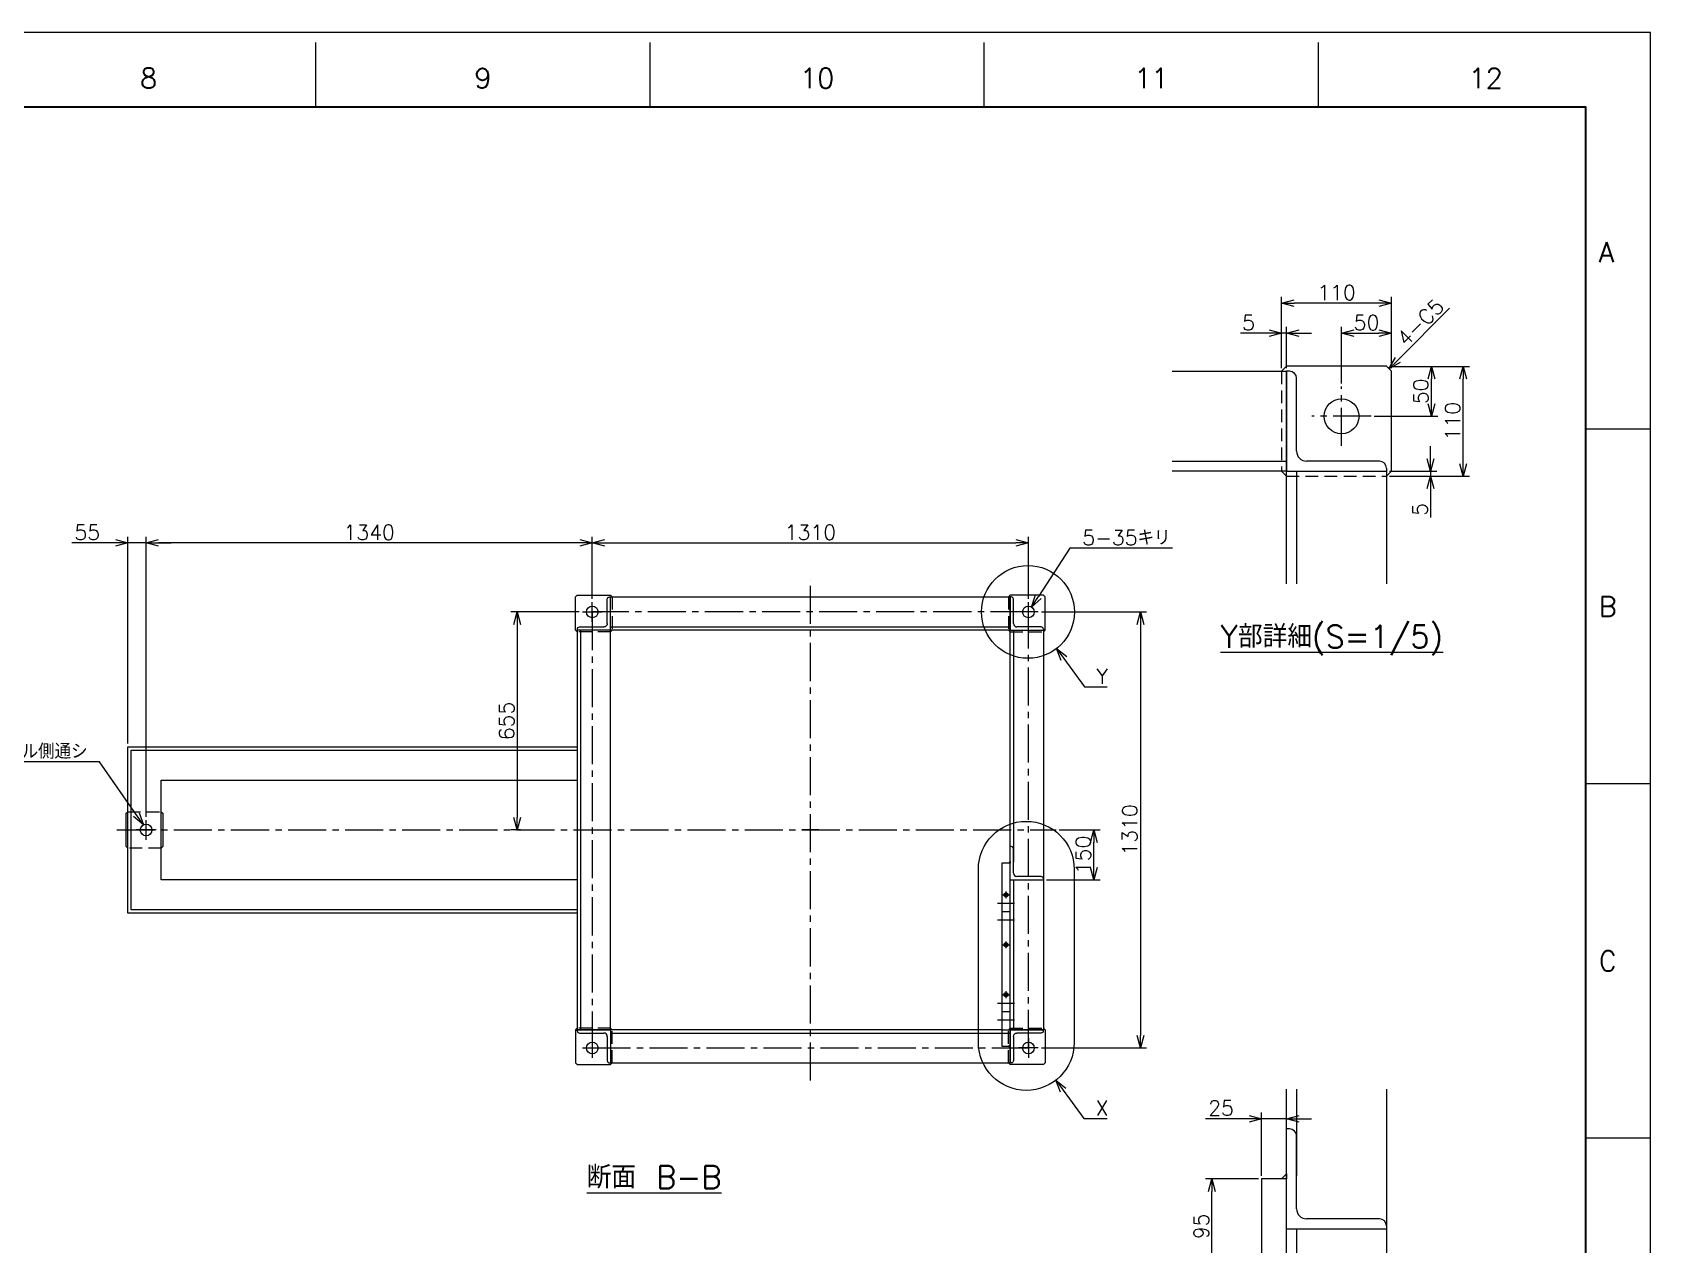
# Model space of a CAD drawing. Header units: millimetres. Extents: x 0 to 12423, y -72 to 8744.
# Drawn here: x 7562 to 12423, y 5102 to 8744 of the extents above; entities that cross this region are included whole.
import ezdxf
from ezdxf import colors
from ezdxf.entities.mleader import LeaderData, LeaderLine
from ezdxf.enums import TextEntityAlignment as Align
from ezdxf.math import Vec2, Vec3
from ezdxf.xclip import XClip

# ---------------------------------------------------------------- set-up
doc = ezdxf.new("R2010")
doc.units = ezdxf.units.MM
doc.header["$LTSCALE"] = 6
doc.header["$XCLIPFRAME"] = 0
doc.header["$PDMODE"] = 99
doc.header["$PDSIZE"] = 1
doc.linetypes.add('CENTER2', pattern=[28.575, 19.05, -3.175, 3.175, -3.175])
doc.linetypes.add('HIDDEN', pattern=[9.525, 6.35, -3.175])
for name, color, linetype, lineweight in [('04_HIDDEN', 2, 'HIDDEN', 13), ('05_CENTER', 4, 'CENTER2', 13), ('08_DIM', 3, 'Continuous', 13), ('90_FRAME', 5, 'Continuous', 35)]:
    doc.layers.add(name, color=color, linetype=linetype, lineweight=lineweight)
doc.layers.add('10_DRAFT', color=8, linetype='Continuous', lineweight=0, plot=False)
doc.layers.add('91_BLANK', color=5, linetype='Continuous', lineweight=0, plot=False)
doc.styles.add('KSS_TXT', font='txt.shx', dxfattribs={"bigfont": 'extfont2.shx'})
doc.styles.get("Standard").update_dxf_attribs({"font": 'txt.shx', "bigfont": 'extfont2.shx'})
doc.dimstyles.new('KSS_DIM', dxfattribs={"dimscale": 15, "dimtxt": 3, "dimasz": 2.5, "dimexe": 1.25, "dimexo": 0.625, "dimtad": 1, "dimdsep": 46, "dimtxsty": 'KSS_TXT', "dimblk": 'OPEN30', "dimcen": 0, "dimazin": 2, "dimtfac": 0.75, "dimtmove": 0, "dimatfit": 3, "dimldrblk": 'OPEN30', "dimfxl": 1.25, "dimtolj": 1, "dimarcsym": 0})
doc.dimstyles.new('KSS_DIM$3', dxfattribs={"dimscale": 15, "dimtxt": 3, "dimasz": 2.5, "dimexe": 1.25, "dimexo": 0.625, "dimtad": 1, "dimtih": 1, "dimtoh": 1, "dimdsep": 46, "dimtxsty": 'KSS_TXT', "dimblk": 'OPEN30', "dimcen": 0, "dimazin": 2, "dimtfac": 0.75, "dimtofl": 0, "dimtmove": 0, "dimatfit": 3, "dimldrblk": 'OPEN30', "dimfxl": 1.25, "dimtolj": 1, "dimarcsym": 0})

# ---------------------------------------------------------------- blocks, each defined once
blk = doc.blocks.new('M12Tz_1')
at = {"color": 0}
for radius in [6, 4.75]:
    blk.add_circle((0, 0), radius, dxfattribs=at)
at = {"layer": '05_CENTER'}
for p, q in [((10.3, 0), (-10.3, 0)), ((0, -10.3), (0, 10.3))]:
    blk.add_line(p, q, dxfattribs=at)
blk = doc.blocks.new('A$C2B834F33')
at = {"color": 0}
for p, q in [((0, 0), (-100, 0)), ((-100, -3), (-100, 0)), ((0, 0), (0, -100)), ((-93, -10), (-20, -10)), ((-10, -20), (-10, -93)), ((-3, -100), (0, -100))]:
    blk.add_line(p, q, dxfattribs=at)
for centre, radius, start, end in [((-93, -3), 7, 180, 270), ((-20, -20), 10, 0, 90), ((-3, -93), 7, 180, 270)]:
    blk.add_arc(centre, radius, start, end, dxfattribs=at)
blk = doc.blocks.new('_Open30')
at = {"color": 0, "linetype": 'ByBlock', "lineweight": -2}
for p, q in [((-1, 0.27), (0, 0)), ((0, 0), (-1, -0.27)), ((0, 0), (-1, 0))]:
    blk.add_line(p, q, dxfattribs=at)
blk = doc.blocks.new('*D203')
at = {"layer": '08_DIM', "color": 0, "lineweight": -2, "transparency": 16777216}
for p, q in [((9244.1, 7041.6), (9244.1, 7228.5)), ((9281.6, 7209.8), (10516.6, 7209.8)), ((10554.1, 7041.6), (10554.1, 7228.5))]:
    blk.add_line(p, q, dxfattribs=at)
at = {"layer": 'Defpoints', "color": 0, "transparency": 16777216}
for p in [(10554.1, 7209.8), (9244.1, 7032.2), (10554.1, 7032.2)]:
    blk.add_point(p, dxfattribs=at)
at = {"layer": '08_DIM', "color": 0, "lineweight": -2, "transparency": 16777216, "xscale": 37.5, "yscale": 37.5, "zscale": 37.5, "rotation": 180}
blk.add_blockref('_Open30', (9244.1, 7209.8), dxfattribs=at)
at = {"layer": '08_DIM', "color": 0, "lineweight": -2, "transparency": 16777216, "xscale": 37.5, "yscale": 37.5, "zscale": 37.5}
blk.add_blockref('_Open30', (10554.1, 7209.8), dxfattribs=at)
at = {"layer": '08_DIM', "color": 0, "transparency": 16777216, "insert": (9899.1, 7241.6), "char_height": 45, "attachment_point": 5, "style": 'KSS_TXT'}
blk.add_mtext('\\A1;1310', dxfattribs=at)
blk = doc.blocks.new('*D204')
at = {"layer": '08_DIM', "color": 0, "lineweight": -2, "transparency": 16777216}
for p, q in [((10593.2, 7002.5), (10909.2, 7002.5)), ((10890.4, 6965), (10890.4, 5730)), ((10593.2, 5692.5), (10909.2, 5692.5))]:
    blk.add_line(p, q, dxfattribs=at)
at = {"layer": 'Defpoints', "color": 0, "transparency": 16777216}
for p in [(10583.8, 7002.5), (10583.8, 5692.5), (10890.4, 5692.5)]:
    blk.add_point(p, dxfattribs=at)
at = {"layer": '08_DIM', "color": 0, "lineweight": -2, "transparency": 16777216, "xscale": 37.5, "yscale": 37.5, "zscale": 37.5}
for p, rotation in [((10890.4, 7002.5), 90), ((10890.4, 5692.5), 270)]:
    blk.add_blockref('_Open30', p, dxfattribs=dict(at, rotation=rotation))
at = {"layer": '08_DIM', "color": 0, "transparency": 16777216, "insert": (10858.6, 6347.5), "char_height": 45, "attachment_point": 5, "rotation": 90, "style": 'KSS_TXT'}
blk.add_mtext('\\A1;1310', dxfattribs=at)
blk = doc.blocks.new('*D205')
at = {"layer": '08_DIM', "color": 0, "lineweight": -2, "transparency": 16777216}
for p, q in [((7904.1, 6386.6), (7904.1, 7228.5)), ((9206.6, 7209.8), (7941.6, 7209.8)), ((9244.1, 7041.6), (9244.1, 7228.5))]:
    blk.add_line(p, q, dxfattribs=at)
at = {"layer": 'Defpoints', "color": 0, "transparency": 16777216}
for p in [(7904.1, 7209.8), (9244.1, 7032.2), (7904.1, 6377.2)]:
    blk.add_point(p, dxfattribs=at)
at = {"layer": '08_DIM', "color": 0, "lineweight": -2, "transparency": 16777216, "xscale": 37.5, "yscale": 37.5, "zscale": 37.5, "rotation": 180}
blk.add_blockref('_Open30', (7904.1, 7209.8), dxfattribs=at)
at = {"layer": '08_DIM', "color": 0, "lineweight": -2, "transparency": 16777216, "xscale": 37.5, "yscale": 37.5, "zscale": 37.5}
blk.add_blockref('_Open30', (9244.1, 7209.8), dxfattribs=at)
at = {"layer": '08_DIM', "color": 0, "transparency": 16777216, "insert": (8574.1, 7241.6), "char_height": 45, "attachment_point": 5, "style": 'KSS_TXT'}
blk.add_mtext('\\A1;1340', dxfattribs=at)
blk = doc.blocks.new('*D206')
at = {"layer": '08_DIM', "color": 0, "lineweight": -2, "transparency": 16777216}
for p, q in [((9205, 7002.5), (8999.9, 7002.5)), ((9018.7, 6965), (9018.7, 6385)), ((9028.1, 6347.5), (8999.9, 6347.5))]:
    blk.add_line(p, q, dxfattribs=at)
at = {"layer": 'Defpoints', "color": 0, "transparency": 16777216}
for p in [(9214.4, 7002.5), (9018.7, 6347.5), (9037.4, 6347.5)]:
    blk.add_point(p, dxfattribs=at)
at = {"layer": '08_DIM', "color": 0, "lineweight": -2, "transparency": 16777216, "xscale": 37.5, "yscale": 37.5, "zscale": 37.5}
for p, rotation in [((9018.7, 7002.5), 90), ((9018.7, 6347.5), 270)]:
    blk.add_blockref('_Open30', p, dxfattribs=dict(at, rotation=rotation))
at = {"layer": '08_DIM', "color": 0, "transparency": 16777216, "insert": (8986.8, 6675), "char_height": 45, "attachment_point": 5, "rotation": 90, "style": 'KSS_TXT'}
blk.add_mtext('\\A1;655', dxfattribs=at)
blk = doc.blocks.new('*D207')
at = {"layer": '08_DIM', "color": 0, "lineweight": -2, "transparency": 16777216}
for p, q in [((11245.2, 5299.3), (11086.4, 5299.3)), ((11105.2, 5051.8), (11105.2, 5261.8)), ((11251.7, 5014.3), (11086.4, 5014.3))]:
    blk.add_line(p, q, dxfattribs=at)
at = {"layer": 'Defpoints', "color": 0, "transparency": 16777216}
for p in [(11105.2, 5299.3), (11254.6, 5299.3), (11261.1, 5014.3)]:
    blk.add_point(p, dxfattribs=at)
at = {"layer": '08_DIM', "color": 0, "lineweight": -2, "transparency": 16777216, "xscale": 37.5, "yscale": 37.5, "zscale": 37.5}
for p, rotation in [((11105.2, 5299.3), 90), ((11105.2, 5014.3), 270)]:
    blk.add_blockref('_Open30', p, dxfattribs=dict(at, rotation=rotation))
at = {"layer": '08_DIM', "color": 0, "transparency": 16777216, "insert": (11073.3, 5156.8), "char_height": 45, "attachment_point": 5, "rotation": 90, "style": 'KSS_TXT'}
blk.add_mtext('\\A1;95', dxfattribs=at)
blk = doc.blocks.new('*D211')
at = {"layer": '08_DIM', "color": 0, "lineweight": -2, "transparency": 16777216}
for p, q in [((11254.6, 5308.6), (11254.6, 5498.8)), ((11329.6, 5458.6), (11329.6, 5498.8)), ((11217.1, 5480), (11085.8, 5480)), ((11329.6, 5480), (11254.6, 5480)), ((11367.1, 5480), (11404.6, 5480))]:
    blk.add_line(p, q, dxfattribs=at)
at = {"layer": 'Defpoints', "color": 0, "transparency": 16777216}
for p in [(11254.6, 5480), (11329.6, 5449.3), (11254.6, 5299.3)]:
    blk.add_point(p, dxfattribs=at)
at = {"layer": '08_DIM', "color": 0, "lineweight": -2, "transparency": 16777216, "xscale": 37.5, "yscale": 37.5, "zscale": 37.5}
blk.add_blockref('_Open30', (11254.6, 5480), dxfattribs=at)
at = {"layer": '08_DIM', "color": 0, "lineweight": -2, "transparency": 16777216, "xscale": 37.5, "yscale": 37.5, "zscale": 37.5, "rotation": 180}
blk.add_blockref('_Open30', (11329.6, 5480), dxfattribs=at)
at = {"layer": '08_DIM', "color": 0, "transparency": 16777216, "insert": (11132.7, 5511.9), "char_height": 45, "attachment_point": 5, "style": 'KSS_TXT'}
blk.add_mtext('\\A1;25', dxfattribs=at)
blk = doc.blocks.new('*D212')
at = {"layer": '08_DIM', "color": 0, "lineweight": -2, "transparency": 16777216}
for p, q in [((10646.8, 6347.5), (10769.2, 6347.5)), ((10750.4, 6235), (10750.4, 6310)), ((10608.5, 6197.5), (10769.2, 6197.5))]:
    blk.add_line(p, q, dxfattribs=at)
at = {"layer": 'Defpoints', "color": 0, "transparency": 16777216}
for p in [(10637.4, 6347.5), (10750.4, 6347.5), (10599.1, 6197.5)]:
    blk.add_point(p, dxfattribs=at)
at = {"layer": '08_DIM', "color": 0, "lineweight": -2, "transparency": 16777216, "xscale": 37.5, "yscale": 37.5, "zscale": 37.5}
for p, rotation in [((10750.4, 6347.5), 90), ((10750.4, 6197.5), 270)]:
    blk.add_blockref('_Open30', p, dxfattribs=dict(at, rotation=rotation))
at = {"layer": '08_DIM', "color": 0, "transparency": 16777216, "insert": (10718.6, 6272.5), "char_height": 45, "attachment_point": 5, "rotation": 90, "style": 'KSS_TXT'}
blk.add_mtext('\\A1;150', dxfattribs=at)
blk = doc.blocks.new('*D214')
at = {"layer": '08_DIM', "color": 0, "lineweight": -2, "transparency": 16777216}
for p, q in [((10678.7, 7193.8), (10584.1, 7048.6)), ((10986.6, 7193.8), (10678.7, 7193.8))]:
    blk.add_line(p, q, dxfattribs=at)
at = {"layer": 'Defpoints', "color": 0, "transparency": 16777216}
for p in [(10563.7, 7017.2), (10544.6, 6987.8)]:
    blk.add_point(p, dxfattribs=at)
at = {"layer": '08_DIM', "color": 0, "lineweight": -2, "transparency": 16777216, "xscale": 37.5, "yscale": 37.5, "zscale": 37.5, "rotation": 236.925898192043}
blk.add_blockref('_Open30', (10563.7, 7017.2), dxfattribs=at)
at = {"layer": '08_DIM', "color": 0, "transparency": 16777216, "insert": (10848.6, 7225.7), "char_height": 45, "attachment_point": 5, "style": 'KSS_TXT'}
blk.add_mtext('\\A1;5-35キリ', dxfattribs=at)
blk = doc.blocks.new('*D215')
at = {"layer": '08_DIM', "color": 0, "lineweight": -2, "transparency": 16777216}
for p, q in [((11638.9, 7740.4), (11783.5, 7740.4)), ((11764.7, 7627.9), (11764.7, 7702.9)), ((11593.1, 7590.4), (11783.5, 7590.4))]:
    blk.add_line(p, q, dxfattribs=at)
at = {"layer": 'Defpoints', "color": 0, "transparency": 16777216}
for p in [(11629.6, 7740.4), (11764.7, 7740.4), (11583.7, 7590.4)]:
    blk.add_point(p, dxfattribs=at)
at = {"layer": '08_DIM', "color": 0, "lineweight": -2, "transparency": 16777216, "xscale": 37.5, "yscale": 37.5, "zscale": 37.5}
for p, rotation in [((11764.7, 7740.4), 90), ((11764.7, 7590.4), 270)]:
    blk.add_blockref('_Open30', p, dxfattribs=dict(at, rotation=rotation))
at = {"layer": '08_DIM', "color": 0, "transparency": 16777216, "insert": (11732.8, 7665.4), "char_height": 45, "attachment_point": 5, "rotation": 90, "style": 'KSS_TXT'}
blk.add_mtext('\\A1;50', dxfattribs=at)
blk = doc.blocks.new('*D216')
at = {"layer": '08_DIM', "color": 0, "lineweight": -2, "transparency": 16777216}
for p, q in [((11762, 7462.9), (11762, 7500.4)), ((11638.9, 7425.4), (11780.7, 7425.4)), ((11638.9, 7410.4), (11780.7, 7410.4)), ((11762, 7425.4), (11762, 7410.4)), ((11762, 7372.9), (11762, 7286.7))]:
    blk.add_line(p, q, dxfattribs=at)
at = {"layer": 'Defpoints', "color": 0, "transparency": 16777216}
for p in [(11629.6, 7425.4), (11629.6, 7410.4), (11762, 7410.4)]:
    blk.add_point(p, dxfattribs=at)
at = {"layer": '08_DIM', "color": 0, "lineweight": -2, "transparency": 16777216, "xscale": 37.5, "yscale": 37.5, "zscale": 37.5}
for p, rotation in [((11762, 7425.4), 270), ((11762, 7410.4), 90)]:
    blk.add_blockref('_Open30', p, dxfattribs=dict(at, rotation=rotation))
at = {"layer": '08_DIM', "color": 0, "transparency": 16777216, "insert": (11730.1, 7311.1), "char_height": 45, "attachment_point": 5, "rotation": 90, "style": 'KSS_TXT'}
blk.add_mtext('\\A1;5', dxfattribs=at)
blk = doc.blocks.new('*D217')
at = {"layer": '08_DIM', "color": 0, "lineweight": -2, "transparency": 16777216}
for p, q in [((11638.9, 7740.4), (11878.8, 7740.4)), ((11860.1, 7447.9), (11860.1, 7702.9)), ((11638.9, 7410.4), (11878.8, 7410.4))]:
    blk.add_line(p, q, dxfattribs=at)
at = {"layer": 'Defpoints', "color": 0, "transparency": 16777216}
for p in [(11629.6, 7740.4), (11860.1, 7740.4), (11629.6, 7410.4)]:
    blk.add_point(p, dxfattribs=at)
at = {"layer": '08_DIM', "color": 0, "lineweight": -2, "transparency": 16777216, "xscale": 37.5, "yscale": 37.5, "zscale": 37.5}
for p, rotation in [((11860.1, 7740.4), 90), ((11860.1, 7410.4), 270)]:
    blk.add_blockref('_Open30', p, dxfattribs=dict(at, rotation=rotation))
at = {"layer": '08_DIM', "color": 0, "transparency": 16777216, "insert": (11828.2, 7575.4), "char_height": 45, "attachment_point": 5, "rotation": 90, "style": 'KSS_TXT'}
blk.add_mtext('\\A1;110', dxfattribs=at)
blk = doc.blocks.new('*D218')
at = {"layer": '08_DIM', "color": 0, "lineweight": -2, "transparency": 16777216}
for p, q in [((11494.6, 7689), (11494.6, 7858.8)), ((11532.1, 7840), (11607.1, 7840)), ((11644.6, 7734.8), (11644.6, 7858.8))]:
    blk.add_line(p, q, dxfattribs=at)
at = {"layer": 'Defpoints', "color": 0, "transparency": 16777216}
for p in [(11644.6, 7840), (11644.6, 7725.4), (11494.6, 7679.6)]:
    blk.add_point(p, dxfattribs=at)
at = {"layer": '08_DIM', "color": 0, "lineweight": -2, "transparency": 16777216, "xscale": 37.5, "yscale": 37.5, "zscale": 37.5, "rotation": 180}
blk.add_blockref('_Open30', (11494.6, 7840), dxfattribs=at)
at = {"layer": '08_DIM', "color": 0, "lineweight": -2, "transparency": 16777216, "xscale": 37.5, "yscale": 37.5, "zscale": 37.5}
blk.add_blockref('_Open30', (11644.6, 7840), dxfattribs=at)
at = {"layer": '08_DIM', "color": 0, "transparency": 16777216, "insert": (11569.6, 7871.9), "char_height": 45, "attachment_point": 5, "style": 'KSS_TXT'}
blk.add_mtext('\\A1;50', dxfattribs=at)
blk = doc.blocks.new('*D219')
at = {"layer": '08_DIM', "color": 0, "lineweight": -2, "transparency": 16777216}
for p, q in [((11314.6, 7734.8), (11314.6, 7949)), ((11607.1, 7930.2), (11352.1, 7930.2)), ((11644.6, 7734.8), (11644.6, 7949))]:
    blk.add_line(p, q, dxfattribs=at)
at = {"layer": 'Defpoints', "color": 0, "transparency": 16777216}
for p in [(11314.6, 7930.2), (11314.6, 7725.4), (11644.6, 7725.4)]:
    blk.add_point(p, dxfattribs=at)
at = {"layer": '08_DIM', "color": 0, "lineweight": -2, "transparency": 16777216, "xscale": 37.5, "yscale": 37.5, "zscale": 37.5, "rotation": 180}
blk.add_blockref('_Open30', (11314.6, 7930.2), dxfattribs=at)
at = {"layer": '08_DIM', "color": 0, "lineweight": -2, "transparency": 16777216, "xscale": 37.5, "yscale": 37.5, "zscale": 37.5}
blk.add_blockref('_Open30', (11644.6, 7930.2), dxfattribs=at)
at = {"layer": '08_DIM', "color": 0, "transparency": 16777216, "insert": (11479.6, 7962.1), "char_height": 45, "attachment_point": 5, "style": 'KSS_TXT'}
blk.add_mtext('\\A1;110', dxfattribs=at)
blk = doc.blocks.new('*D220')
at = {"layer": '08_DIM', "color": 0, "lineweight": -2, "transparency": 16777216}
for p, q in [((11277.1, 7840), (11190.8, 7840)), ((11314.6, 7734.8), (11314.6, 7858.8)), ((11329.6, 7840), (11314.6, 7840)), ((11329.6, 7734.8), (11329.6, 7858.8)), ((11367.1, 7840), (11404.6, 7840))]:
    blk.add_line(p, q, dxfattribs=at)
at = {"layer": 'Defpoints', "color": 0, "transparency": 16777216}
for p in [(11314.6, 7840), (11314.6, 7725.4), (11329.6, 7725.4)]:
    blk.add_point(p, dxfattribs=at)
at = {"layer": '08_DIM', "color": 0, "lineweight": -2, "transparency": 16777216, "xscale": 37.5, "yscale": 37.5, "zscale": 37.5}
blk.add_blockref('_Open30', (11314.6, 7840), dxfattribs=at)
at = {"layer": '08_DIM', "color": 0, "lineweight": -2, "transparency": 16777216, "xscale": 37.5, "yscale": 37.5, "zscale": 37.5, "rotation": 180}
blk.add_blockref('_Open30', (11329.6, 7840), dxfattribs=at)
at = {"layer": '08_DIM', "color": 0, "transparency": 16777216, "insert": (11215.2, 7871.9), "char_height": 45, "attachment_point": 5, "style": 'KSS_TXT'}
blk.add_mtext('\\A1;5', dxfattribs=at)
blk = doc.blocks.new('*D221')
at = {"layer": '08_DIM', "color": 0, "lineweight": -2, "transparency": 16777216}
blk.add_line((11663.6, 7759.4), (11818.8, 7914.7), dxfattribs=at)
at = {"layer": 'Defpoints', "color": 0, "transparency": 16777216}
for p in [(11870.6, 7966.5), (11870.6, 7966.5), (11637.1, 7732.9)]:
    blk.add_point(p, dxfattribs=at)
at = {"layer": '08_DIM', "color": 0, "lineweight": -2, "transparency": 16777216, "xscale": 37.5, "yscale": 37.5, "zscale": 37.5, "rotation": 225}
blk.add_blockref('_Open30', (11637.1, 7732.9), dxfattribs=at)
at = {"layer": '08_DIM', "color": 0, "transparency": 16777216, "insert": (11731.3, 7872.3), "char_height": 45, "attachment_point": 5, "rotation": 45, "style": 'KSS_TXT'}
blk.add_mtext('\\A1;4-C5', dxfattribs=at)
blk = doc.blocks.new('*D222')
at = {"layer": '08_DIM', "color": 0, "lineweight": -2, "transparency": 16777216}
for p, q in [((7811.6, 7209.8), (7680.4, 7209.8)), ((7849.1, 6606.9), (7849.1, 7228.5)), ((7904.1, 7209.8), (7849.1, 7209.8)), ((7904.1, 6386.6), (7904.1, 7228.5)), ((7941.6, 7209.8), (7979.1, 7209.8))]:
    blk.add_line(p, q, dxfattribs=at)
at = {"layer": 'Defpoints', "color": 0, "transparency": 16777216}
for p in [(7849.1, 7209.8), (7849.1, 6597.5), (7904.1, 6377.2)]:
    blk.add_point(p, dxfattribs=at)
at = {"layer": '08_DIM', "color": 0, "lineweight": -2, "transparency": 16777216, "xscale": 37.5, "yscale": 37.5, "zscale": 37.5}
blk.add_blockref('_Open30', (7849.1, 7209.8), dxfattribs=at)
at = {"layer": '08_DIM', "color": 0, "lineweight": -2, "transparency": 16777216, "xscale": 37.5, "yscale": 37.5, "zscale": 37.5, "rotation": 180}
blk.add_blockref('_Open30', (7904.1, 7209.8), dxfattribs=at)
at = {"layer": '08_DIM', "color": 0, "transparency": 16777216, "insert": (7727.2, 7241.6), "char_height": 45, "attachment_point": 5, "style": 'KSS_TXT'}
blk.add_mtext('\\A1;55', dxfattribs=at)
blk = doc.blocks.new('A$C392A381D')
at = {"color": 0}
for p, q in [((22.5, 1095), (22.5, 398)), ((22.5, 345), (22.5, -105)), ((-1187.5, -115), (-12.5, -115))]:
    blk.add_line(p, q, dxfattribs=at)
for p, q in [((112.5, -100), (117.5, -105)), ((117.5, -105), (117.5, -205)), ((12.5, -210), (7.5, -205)), ((112.5, -210), (12.5, -210)), ((117.5, -205), (112.5, -210))]:
    blk.add_line(p, q)
for points in [[(12.5, 1095), (112.5, 1095), (112.5, -105), (12.5, -105)], [(-12.5, -155), (12.5, -155), (12.5, 395), (-12.5, 395)]]:
    blk.add_lwpolyline(points, close=True, dxfattribs=at)
at = {"color": 3}
for points in [[(12.5, 395), (7.5, 395), (12.5, 400), (12.5, 400)], [(12.5, -155), (7.5, -155), (12.5, -160), (12.5, -160)]]:
    blk.add_lwpolyline(points, close=True, dxfattribs=at)
at = {"color": 0}
blk.add_lwpolyline([(-12.5, -105), (-1187.5, -105), (-1187.5, -205), (12.5, -205), (12.5, -105), (12.5, -105)], dxfattribs=at)
blk.add_circle((67.5, -160), 17.5, dxfattribs=at)
at = {"layer": '04_HIDDEN'}
for p, q in [((-12.5, -105), (12.5, -105)), ((7.5, -105), (12.5, -100)), ((7.5, -205), (7.5, -105)), ((12.5, -100), (112.5, -100)), ((-12.5, -115), (12.5, -115))]:
    blk.add_line(p, q, dxfattribs=at)
at = {"layer": '05_CENTER'}
for p, q in [((-25.5, 275), (25.4, 275)), ((-25.5, 225), (25.4, 225)), ((-25.5, -25), (25.4, -25)), ((-25.5, -75), (25.4, -75)), ((67.5, -130.3), (67.5, -189.7)), ((97.2, -160), (37.8, -160))]:
    blk.add_line(p, q, dxfattribs=at)
at = {"layer": '10_DRAFT'}
for p, q in [((-12.5, 250), (12.5, 250)), ((-12.5, -50), (12.5, -50))]:
    blk.add_line(p, q, dxfattribs=at)
at = {"rotation": 180}
blk.add_blockref('A$C2B834F33', (12.5, 345), dxfattribs=at)
at = {"xscale": -1}
blk.add_blockref('A$C2B834F33', (12.5, -105), dxfattribs=at)
at = {"layer": '04_HIDDEN', "rotation": 180}
for p in [(0, 300), (0, 150), (0, 0)]:
    blk.add_blockref('M12Tz_1', p, dxfattribs=at)

msp = doc.modelspace()

# ---------------------------------------------------------------- linework, layer by layer
for p, q in [((11329.557, 7740.426), (11314.557, 7725.426)), ((11629.557, 7740.426), (11329.557, 7740.426)), ((11644.557, 7725.426), (11629.557, 7740.426)), ((11644.557, 7425.426), (11644.557, 7725.426)), ((11314.557, 7425.426), (11329.557, 7410.426)), ((11629.557, 7410.426), (11644.557, 7425.426)), ((9194.119, 7047.493), (9199.119, 7052.493)), ((9199.119, 7052.493), (9299.119, 7052.493)), ((9299.119, 7052.493), (9304.119, 7047.493)), ((10499.119, 7052.493), (10494.119, 7047.493)), ((10599.119, 7052.493), (10499.119, 7052.493)), ((10604.119, 7047.493), (10599.119, 7052.493)), ((9194.119, 6947.493), (9194.119, 7047.493)), ((10604.119, 6947.493), (10604.119, 7047.493)), ((9199.119, 6942.493), (9194.119, 6947.493)), ((9304.119, 6947.493), (9299.119, 6942.493)), ((10494.119, 6947.493), (10499.119, 6942.493)), ((10599.119, 6942.493), (10604.119, 6947.493)), ((9199.119, 5752.493), (9194.119, 5747.493)), ((9194.119, 5747.493), (9194.119, 5647.493)), ((9304.119, 5747.493), (9299.119, 5752.493)), ((10599.119, 5752.493), (10604.119, 5747.493)), ((10604.119, 5747.493), (10604.119, 5647.493)), ((9194.119, 5647.493), (9199.119, 5642.493)), ((9199.119, 5642.493), (9299.119, 5642.493)), ((9299.119, 5642.493), (9304.119, 5647.493)), ((10499.119, 5642.493), (10494.119, 5647.493)), ((10599.119, 5642.493), (10499.119, 5642.493)), ((10604.119, 5647.493), (10599.119, 5642.493))]:
    msp.add_line(p, q)
at = {"color": 0}
for p, q in [((10985.432, 7725.426), (11329.557, 7725.426)), ((11329.557, 7725.426), (11329.557, 7425.426)), ((10985.432, 7455.426), (11329.557, 7455.426)), ((11329.557, 7425.426), (10985.432, 7425.426)), ((11329.557, 7425.426), (11629.557, 7425.426)), ((11329.557, 7086.541), (11329.557, 7425.426)), ((11359.557, 7425.426), (11359.557, 7086.541)), ((11629.557, 7425.426), (11629.557, 7086.541)), ((9299.119, 6957.493), (10499.119, 6957.493)), ((9209.119, 6947.493), (9209.119, 5747.493)), ((10509.119, 6947.493), (10509.119, 6250.494)), ((7859.119, 6107.493), (7859.119, 6587.493)), ((7859.119, 6587.493), (9199.119, 6587.493)), ((7949.119, 6197.493), (7949.119, 6497.493)), ((7949.119, 6497.493), (9199.119, 6497.493)), ((7844.119, 6397.493), (7849.119, 6402.493)), ((7844.119, 6297.493), (7844.119, 6397.493)), ((7949.119, 6402.493), (7954.119, 6397.493)), ((7954.119, 6397.493), (7954.119, 6297.493)), ((7849.119, 6292.493), (7844.119, 6297.493)), ((7954.119, 6297.493), (7949.119, 6292.493)), ((9199.119, 6197.493), (7949.119, 6197.493)), ((10509.119, 6197.493), (10509.119, 5747.493)), ((9199.119, 6107.493), (7859.119, 6107.493)), ((9299.119, 5737.493), (10474.119, 5737.493))]:
    msp.add_line(p, q, dxfattribs=at)
for points in [[(9299.119, 7047.493), (10499.119, 7047.493), (10499.119, 6947.493), (9299.119, 6947.493)], [(9299.119, 6947.493), (9199.119, 6947.493), (9199.119, 5747.493), (9299.119, 5747.493)], [(10499.119, 6947.493), (10599.119, 6947.493), (10599.119, 5747.493), (10499.119, 5747.493)], [(9199.119, 6097.493), (7849.119, 6097.493), (7849.119, 6597.493), (9199.119, 6597.493)], [(10474.119, 5697.493), (10499.119, 5697.493), (10499.119, 6247.493), (10474.119, 6247.493)]]:
    msp.add_lwpolyline(points, close=True, dxfattribs=at)
at = {"color": 3}
msp.add_lwpolyline([(10691.745, 6229.455), (10691.745, 5709.14, -1), (10403.754, 5709.14), (10403.754, 6229.455, -1)], format="xyb", close=True, dxfattribs=at)
for points in [[(10499.119, 6247.493), (10494.119, 6247.493), (10499.119, 6252.493), (10499.119, 6252.493)], [(10499.119, 5697.493), (10494.119, 5697.493), (10499.119, 5692.493), (10499.119, 5692.493)]]:
    msp.add_lwpolyline(points, close=True, dxfattribs=at)
at = {"color": 0}
msp.add_lwpolyline([(10474.119, 5747.493), (9299.119, 5747.493), (9299.119, 5647.493), (10499.119, 5647.493), (10499.119, 5747.493), (10499.119, 5747.493)], dxfattribs=at)
for centre, radius in [((11494.557, 7590.426), 52.5), ((9244.119, 7002.493), 17.5), ((10554.119, 7002.493), 17.5), ((7904.119, 6347.493), 17.5), ((9244.119, 5692.493), 17.5), ((10554.119, 5692.493), 17.5)]:
    msp.add_circle(centre, radius, dxfattribs=at)
at = {"color": 3}
msp.add_circle((10552.73, 7002.563), 139.329, dxfattribs=at)
at = {"layer": '04_HIDDEN'}
for p, q in [((11314.557, 7725.426), (11314.557, 7425.426)), ((11329.557, 7410.426), (11629.557, 7410.426)), ((9304.119, 7047.493), (9304.119, 6947.493)), ((10494.119, 7047.493), (10494.119, 6947.493)), ((9299.119, 6942.493), (9199.119, 6942.493)), ((10499.119, 6942.493), (10599.119, 6942.493)), ((7849.119, 6402.493), (7949.119, 6402.493)), ((7949.119, 6292.493), (7849.119, 6292.493)), ((9299.119, 5752.493), (9199.119, 5752.493)), ((9304.119, 5647.493), (9304.119, 5747.493)), ((10474.119, 5747.493), (10499.119, 5747.493)), ((10474.119, 5737.493), (10499.119, 5737.493)), ((10494.119, 5747.493), (10499.119, 5752.493)), ((10494.119, 5647.493), (10494.119, 5747.493)), ((10499.119, 5752.493), (10599.119, 5752.493))]:
    msp.add_line(p, q, dxfattribs=at)
at = {"layer": '05_CENTER'}
for p, q in [((11494.557, 7501.261), (11494.557, 7679.591)), ((11583.722, 7590.426), (11405.391, 7590.426)), ((9899.119, 5594.856), (9899.119, 7100.131)), ((9214.397, 7002.493), (9273.841, 7002.493)), ((9244.119, 6972.771), (9244.119, 7032.215)), ((10583.841, 7002.493), (10524.397, 7002.493)), ((10554.119, 6972.771), (10554.119, 7032.215)), ((7904.119, 6317.771), (7904.119, 6377.215)), ((7815.941, 6347.493), (10637.43, 6347.493)), ((7933.841, 6347.493), (7874.397, 6347.493)), ((10461.079, 6127.493), (10512.034, 6127.493)), ((10461.079, 6077.493), (10512.034, 6077.493)), ((10461.079, 5827.493), (10512.034, 5827.493)), ((10461.079, 5777.493), (10512.034, 5777.493)), ((9214.397, 5692.493), (9273.841, 5692.493)), ((9244.119, 5722.215), (9244.119, 5662.771)), ((10583.841, 5692.493), (10524.397, 5692.493)), ((10554.119, 5722.215), (10554.119, 5662.771))]:
    msp.add_line(p, q, dxfattribs=at)
msp.add_lwpolyline([(9244.119, 5692.493), (10554.119, 5692.493), (10554.119, 7002.493), (9244.119, 7002.493)], close=True, dxfattribs=at)
at = {"layer": '10_DRAFT'}
for p, q in [((9899.119, 6321.526), (9899.119, 6373.46)), ((9925.086, 6347.493), (9873.152, 6347.493)), ((10474.119, 6102.493), (10499.119, 6102.493)), ((10474.119, 5802.493), (10499.119, 5802.493))]:
    msp.add_line(p, q, dxfattribs=at)
at = {"layer": '90_FRAME', "color": 4, "lineweight": 13}
for p, q in [((8413.638, 8519.368), (8413.638, 8713.797)), ((9417.639, 8519.368), (9417.639, 8713.797)), ((10421.641, 8519.368), (10421.641, 8713.797)), ((11425.642, 8519.368), (11425.642, 8713.797)), ((12423.013, 7551.339), (12228.584, 7551.339)), ((12423.013, 6486.38), (12228.584, 6486.38)), ((12423.013, 5421.422), (12228.584, 5421.422))]:
    msp.add_line(p, q, dxfattribs=at)
at = {"layer": '90_FRAME'}
msp.add_lwpolyline([(582.689, 193.56), (12228.584, 193.56), (12228.584, 8519.368), (582.689, 8519.368)], close=True, dxfattribs=at)
at = {"layer": '91_BLANK'}
msp.add_lwpolyline([(0, 0), (12423.013, 0), (12423.013, 8743.797), (0, 8743.797)], close=True, dxfattribs=at)

# ---------------------------------------------------------------- block references
at = {"xscale": 3, "yscale": 3, "zscale": 3, "rotation": 180}
msp.add_blockref('A$C2B834F33', (11329.557, 7425.426), dxfattribs=at)
at = {"xscale": -1, "rotation": 180}
msp.add_blockref('A$C2B834F33', (9299.119, 6947.493), dxfattribs=at)
at = {"rotation": 180}
for p in [(10499.119, 6947.493), (10499.119, 6197.493)]:
    msp.add_blockref('A$C2B834F33', p, dxfattribs=at)
msp.add_blockref('A$C2B834F33', (9299.119, 5747.493))
at = {"xscale": -1}
msp.add_blockref('A$C2B834F33', (10499.119, 5747.493), dxfattribs=at)
ref = msp.add_blockref('A$C392A381D', (11292.057, 4114.261), dxfattribs=dict(xscale=3, yscale=3, zscale=3))
XClip(ref).set_block_clipping_path([(-72.6018582271, -254.7546454886), (159.1302147896, 484.9648986034)])
at = {"layer": '04_HIDDEN', "rotation": 180}
for p in [(10486.619, 6152.493), (10486.619, 6002.493), (10486.619, 5852.493)]:
    msp.add_blockref('M12Tz_1', p, dxfattribs=at)

# ---------------------------------------------------------------- texts
at = {"layer": '08_DIM', "style": 'KSS_TXT'}
for s, p in [('%%UY部詳細(S=1/5)', (11131.216, 6894.84)), ('%%u断面 B-B', (9227.289, 5270.68))]:
    msp.add_text(s, height=67.5, dxfattribs=at).set_placement(p)
at = {"layer": '90_FRAME', "color": 0, "lineweight": 13, "style": 'KSS_TXT'}
for s, p in [('8', (7911.638, 8558.094)), ('9', (8915.639, 8558.094)), ('10', (9919.64, 8558.094)), ('11', (10923.641, 8558.094)), ('12', (11927.642, 8558.094))]:
    msp.add_text(s, height=60, dxfattribs=at).set_placement(p, align=Align.BOTTOM_CENTER)
for s, p in [('A', (12267.235, 8083.818)), ('B', (12267.235, 7018.86)), ('C', (12267.235, 5953.901))]:
    msp.add_text(s, height=60, dxfattribs=at).set_placement(p, align=Align.MIDDLE_LEFT)

# ---------------------------------------------------------------- dimensions: what is measured, and where the dimension line sits
at = {"layer": '08_DIM'}
for base, p1, p2, picture, middle in [((11314.557, 7930.207), (11644.557, 7725.426), (11314.557, 7725.426), '*D219', (11479.557, 7962.082)), ((11314.557, 7840.015), (11329.557, 7725.426), (11314.557, 7725.426), '*D220', (11215.182, 7871.89)), ((11644.557, 7840.015), (11494.557, 7679.591), (11644.557, 7725.426), '*D218', (11569.557, 7871.89)), ((11254.557, 5480.035), (11329.557, 5449.261), (11254.557, 5299.261), '*D211', (11132.682, 5511.91))]:
    dim = msp.add_linear_dim(base=base, p1=p1, p2=p2, dimstyle='KSS_DIM', override={"dimlfac": 0.333333}, dxfattribs=at)
    dim.commit()
    dim.dimension.update_dxf_attribs({"geometry": picture, "text_midpoint": middle})
dim = msp.add_aligned_dim(p1=(11637.057, 7732.926), p2=(11870.637, 7966.506), distance=0, text='4-C5', dimstyle='KSS_DIM', override={"dimse1": 1, "dimse2": 1, "dimsd2": 1}, dxfattribs=at)
dim.commit()
dim.dimension.update_dxf_attribs({"geometry": '*D221', "text_midpoint": (11731.308, 7872.255)})
for base, p1, p2, picture, middle in [((11764.722, 7740.426), (11583.722, 7590.426), (11629.557, 7740.426), '*D215', (11732.847, 7665.426)), ((11860.086, 7740.426), (11629.557, 7410.426), (11629.557, 7740.426), '*D217', (11828.211, 7575.426)), ((11761.993, 7410.426), (11629.557, 7425.426), (11629.557, 7410.426), '*D216', (11730.118, 7311.051)), ((11105.162, 5299.261), (11261.06, 5014.261), (11254.557, 5299.261), '*D207', (11073.287, 5156.761))]:
    dim = msp.add_linear_dim(base=base, p1=p1, p2=p2, angle=90, dimstyle='KSS_DIM', override={"dimlfac": 0.333333}, dxfattribs=at)
    dim.commit()
    dim.dimension.update_dxf_attribs({"geometry": picture, "text_midpoint": middle})
for base, p1, p2, picture, middle in [((7849.119, 7209.763), (7904.119, 6377.215), (7849.119, 6597.493), '*D222', (7727.244, 7241.638)), ((7904.119, 7209.763), (9244.119, 7032.215), (7904.119, 6377.215), '*D205', (8574.119, 7241.638)), ((10554.119, 7209.763), (9244.119, 7032.215), (10554.119, 7032.215), '*D203', (9899.119, 7241.638))]:
    dim = msp.add_linear_dim(base=base, p1=p1, p2=p2, dimstyle='KSS_DIM', dxfattribs=at)
    dim.commit()
    dim.dimension.update_dxf_attribs({"geometry": picture, "text_midpoint": middle})
dim = msp.add_diameter_dim_2p(p1=(10544.569, 6987.829), p2=(10563.669, 7017.158), text='5-<>キリ', dimstyle='KSS_DIM$3', override={"dimpost": '<>', "dimtix": 1}, dxfattribs=at)
dim.commit()
dim.dimension.update_dxf_attribs({"geometry": '*D214', "text_midpoint": (10848.575, 7193.789), "dimtype": 163})
for base, p1, p2, picture, middle in [((9018.679, 6347.493), (9214.397, 7002.493), (9037.429, 6347.493), '*D206', (8986.804, 6674.993)), ((10890.446, 5692.493), (10583.841, 7002.493), (10583.841, 5692.493), '*D204', (10858.571, 6347.493)), ((10750.441, 6347.493), (10599.119, 6197.493), (10637.43, 6347.493), '*D212', (10718.566, 6272.493))]:
    dim = msp.add_linear_dim(base=base, p1=p1, p2=p2, angle=90, dimstyle='KSS_DIM', dxfattribs=at)
    dim.commit()
    dim.dimension.update_dxf_attribs({"geometry": picture, "text_midpoint": middle})

# ---------------------------------------------------------------- leaders
ml = msp.add_multileader_mtext('Standard', dxfattribs=at)
ml.set_content('Y', color=256)
ml.set_leader_properties()
ml.set_arrow_properties(name='OPEN30')
ml.build(insert=Vec2(0, 0))
ml.multileader.update_dxf_attribs({"text_left_attachment_type": 6, "text_right_attachment_type": 6, "dogleg_length": 0.36, "arrow_head_size": 37.5, "scale": 15})
ctx = ml.context
ctx.base_point, ctx.scale, ctx.char_height, ctx.arrow_head_size, ctx.landing_gap_size, ctx.plane_origin = Vec3(10727.859, 6777.597), 15, 45, 37.5, 30, Vec3(10638.835, 6893.025)
ctx.left_attachment, ctx.right_attachment = 6, 6
notes = []
notes.append((ctx, [(1, (1, 1, 0), (10722.459, 6777.597), (1, 0), 5.4, [(0, [(10638.835, 6893.025)], 0, [])])]))
ctx.mtext.insert, ctx.mtext.flow_direction = Vec3(10757.859, 6831.597), 5
ml = msp.add_multileader_mtext('Standard', dxfattribs=at)
ml.set_content('アングル側通シ', color=256)
ml.set_leader_properties()
ml.set_arrow_properties(name='OPEN30')
ml.build(insert=Vec2(0, 0))
ml.multileader.update_dxf_attribs({"text_left_attachment_type": 6, "text_right_attachment_type": 6, "dogleg_length": 0.36, "arrow_head_size": 37.5, "scale": 15})
ctx = ml.context
ctx.base_point, ctx.scale, ctx.char_height, ctx.arrow_head_size, ctx.landing_gap_size, ctx.plane_origin = Vec3(7332.119, 6552.301), 15, 45, 37.5, 30, Vec3(7895.826, 6362.904)
ctx.left_attachment, ctx.right_attachment, ctx.text_align_type = 6, 6, 2
notes.append((ctx, [(0, (1, 1, 0), (7763.519, 6552.301), (-1, 0), 5.4, [(0, [(7895.826, 6362.904)], 0, [])])]))
ctx.mtext.insert, ctx.mtext.alignment, ctx.mtext.flow_direction = Vec3(7728.119, 6606.301), 3, 5
ml = msp.add_multileader_mtext('Standard', dxfattribs=at)
ml.set_content('X', color=256)
ml.set_leader_properties()
ml.set_arrow_properties(name='OPEN30')
ml.build(insert=Vec2(0, 0))
ml.multileader.update_dxf_attribs({"text_left_attachment_type": 6, "text_right_attachment_type": 6, "dogleg_length": 0.36, "arrow_head_size": 37.5, "scale": 15})
ctx = ml.context
ctx.base_point, ctx.scale, ctx.char_height, ctx.arrow_head_size, ctx.landing_gap_size, ctx.plane_origin = Vec3(10725.585, 5480.366), 15, 45, 37.5, 30, Vec3(10636.561, 5595.794)
ctx.left_attachment, ctx.right_attachment = 6, 6
notes.append((ctx, [(1, (1, 1, 0), (10720.185, 5480.366), (1, 0), 5.4, [(0, [(10636.561, 5595.794)], 0, [])])]))
ctx.mtext.insert, ctx.mtext.flow_direction = Vec3(10755.585, 5534.366), 5
for ctx, leaders in notes:
    for number, flags, end, landing, length, lines in leaders:
        leader = LeaderData()
        leader.index, (leader.has_last_leader_line, leader.has_dogleg_vector, leader.attachment_direction) = number, flags
        leader.last_leader_point, leader.dogleg_vector, leader.dogleg_length = Vec3(end), Vec3(landing), length
        for number, points, colour, breaks in lines:
            line = LeaderLine()
            line.index, line.vertices, line.color, line.breaks = number, Vec3.list(points), colors.encode_raw_color(colour), breaks
            leader.lines.append(line)
        ctx.leaders.append(leader)

doc.saveas('drawing.dxf')
